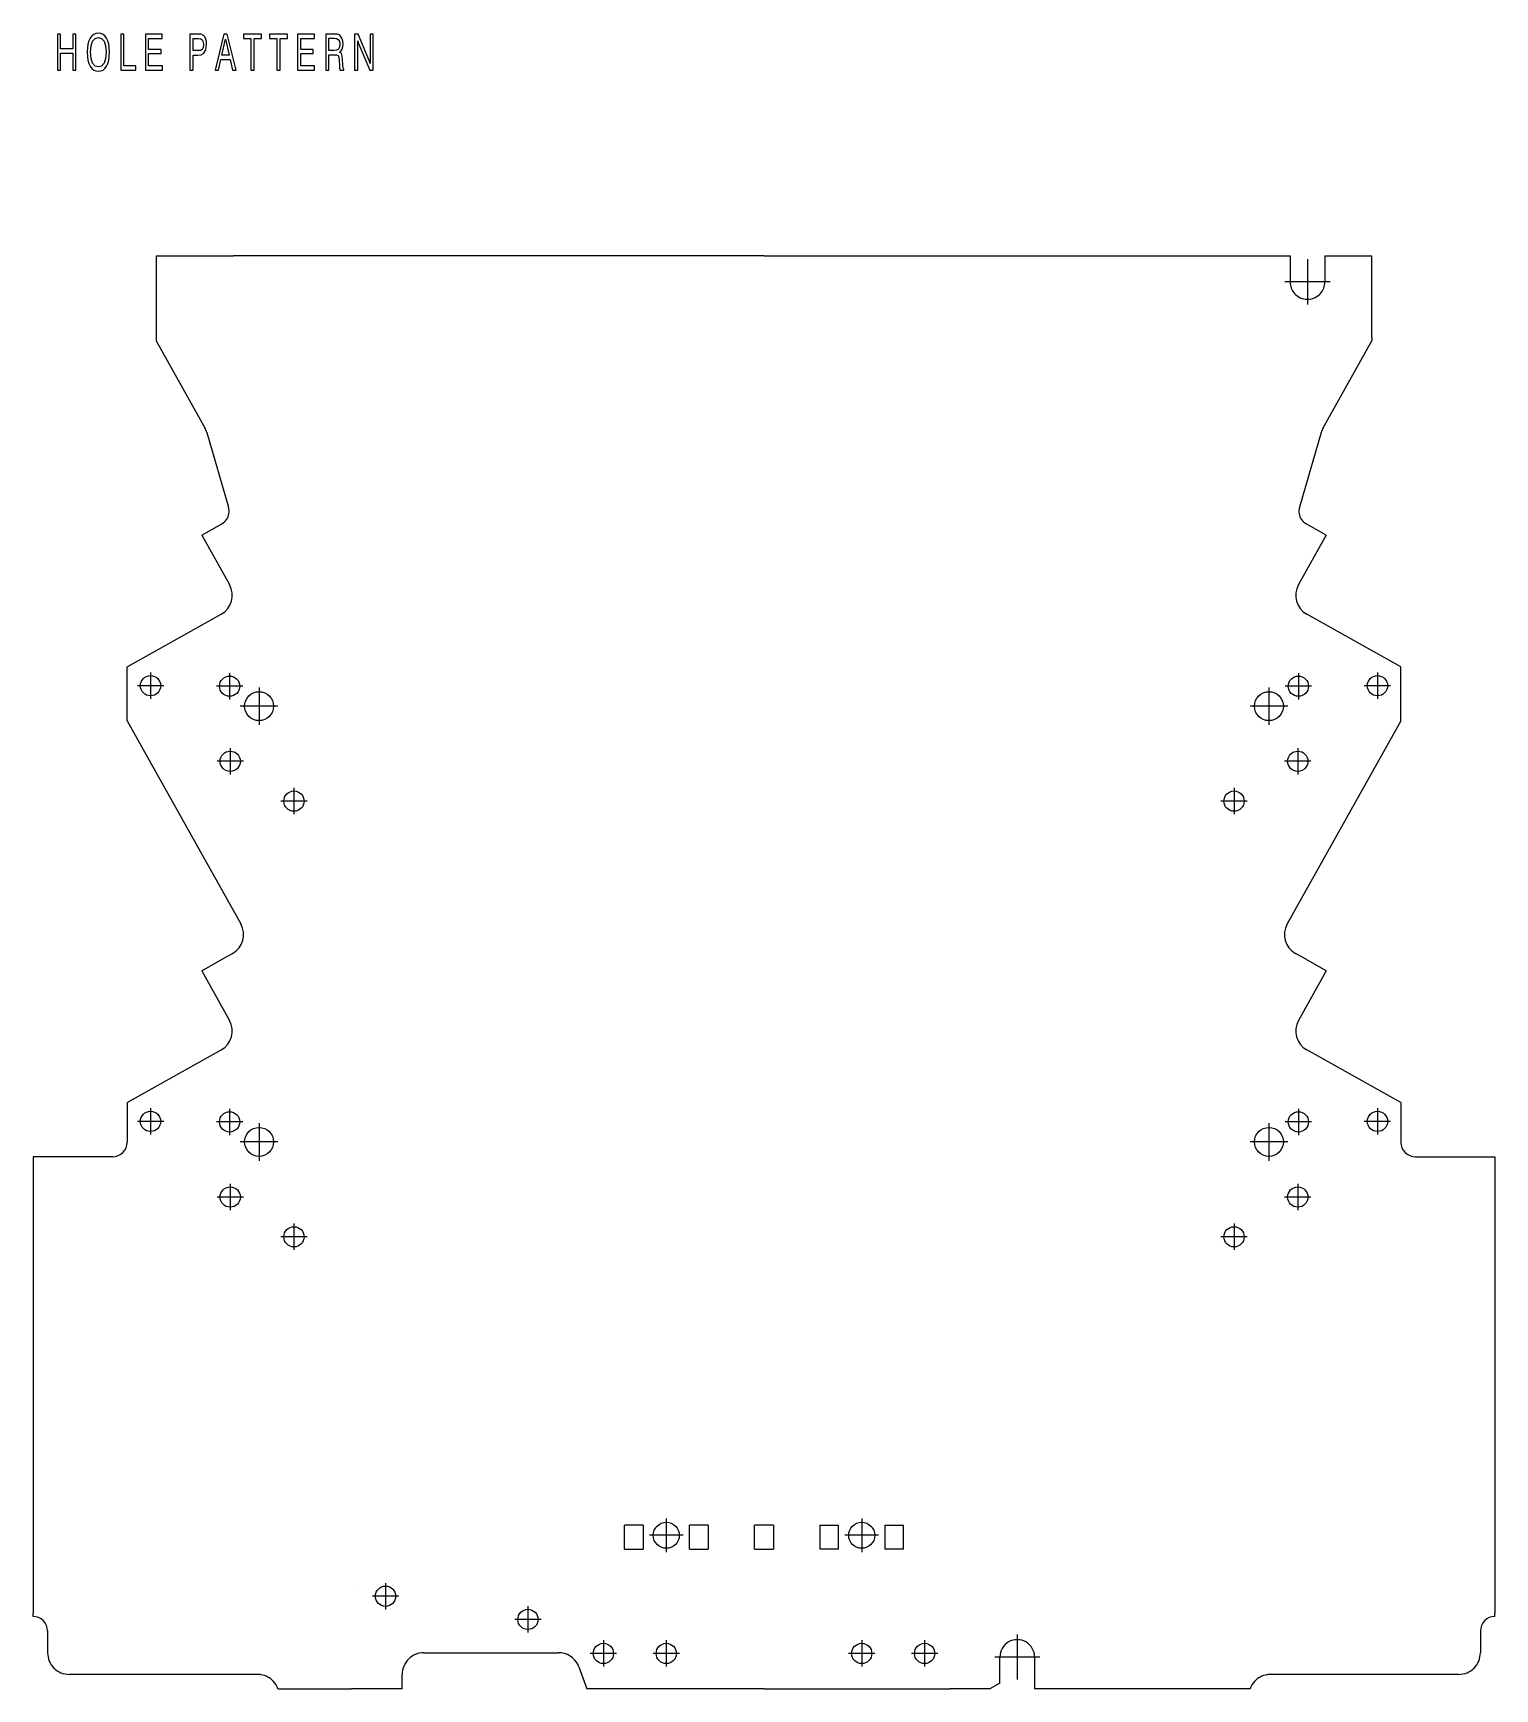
# Model space of a CAD drawing. Extents: x 55 to 156, y 117 to 231.
import ezdxf

# ---------------------------------------------------------------- set-up
doc = ezdxf.new("R2010")
doc.units = 0
doc.linetypes.add('DASHDOT', pattern=[18.5, 12, -3, 0.5, -3])
doc.layers.get('0').update_dxf_attribs({"linetype": 'CONTINUOUS'})

msp = doc.modelspace()

# ---------------------------------------------------------------- linework, layer by layer
at = {"color": 7}
for p, q in [((63.567177, 215.620453), (67.117172, 215.620453)), ((63.567177, 215.620453), (63.567177, 209.970459)), ((67.117172, 215.620453), (68.917175, 215.620453)), ((105.567177, 215.620453), (68.917175, 215.620453)), ((105.567177, 215.620453), (141.917175, 215.620453)), ((141.917175, 215.620453), (141.917175, 213.82045)), ((144.317169, 215.620453), (147.567169, 215.620453)), ((144.317169, 215.620453), (144.317169, 213.82045)), ((147.567169, 209.970459), (147.567169, 215.620453)), ((63.567177, 209.970459), (63.567177, 209.753601)), ((63.567177, 209.753601), (66.9366, 203.737061)), ((144.197754, 203.737061), (147.567169, 209.753601)), ((147.567169, 209.970459), (147.567169, 209.753601)), ((67.067932, 203.423889), (68.573486, 198.258545)), ((144.066422, 203.423889), (142.560867, 198.258545)), ((66.719696, 196.332062), (68.102058, 197.106216)), ((144.414658, 196.332062), (143.032288, 197.106216)), ((66.719696, 196.332062), (68.639175, 192.904572)), ((144.414658, 196.332062), (142.495178, 192.904572)), ((61.567177, 187.224854), (68.06337, 190.862885)), ((149.567169, 187.224854), (143.070984, 190.862885)), ((61.567177, 183.486603), (61.567177, 187.224854)), ((149.567169, 183.486603), (149.567169, 187.224854)), ((61.567177, 183.486603), (61.914505, 182.866409)), ((149.567169, 183.486603), (149.219849, 182.866409)), ((61.914505, 182.866409), (69.42038, 169.463715)), ((149.219849, 182.866409), (141.713974, 169.463715)), ((66.719696, 166.232056), (68.45993, 167.206635)), ((68.45993, 167.206635), (68.844559, 167.422043)), ((142.674423, 167.206635), (142.289795, 167.422043)), ((144.414658, 166.232056), (142.674423, 167.206635)), ((66.719696, 166.232056), (68.639175, 162.804565)), ((144.414658, 166.232056), (142.495178, 162.804565)), ((61.567177, 157.124847), (68.06337, 160.762878)), ((149.567169, 157.124847), (143.070984, 160.762878)), ((61.567177, 157.124847), (61.567177, 154.386612)), ((149.567169, 157.124847), (149.567169, 154.386612)), ((60.567177, 153.386612), (55.067177, 153.386612)), ((55.067177, 153.386612), (55.067177, 125.120453)), ((150.567169, 153.386612), (156.067169, 153.386612)), ((156.067169, 153.386612), (156.067169, 125.120453)), ((97.217178, 127.920456), (95.917175, 127.920456)), ((95.917175, 126.270454), (95.917175, 127.920456)), ((97.217178, 127.920456), (97.217178, 126.270454)), ((101.717178, 127.920456), (100.417175, 127.920456)), ((100.417175, 126.270454), (100.417175, 127.920456)), ((101.717178, 127.920456), (101.717178, 126.270454)), ((106.217178, 127.920456), (104.917175, 127.920456)), ((104.917175, 126.270454), (104.917175, 127.920456)), ((106.217178, 127.920456), (106.217178, 126.270454)), ((109.417175, 127.920456), (110.717178, 127.920456)), ((109.417175, 127.920456), (109.417175, 126.270454)), ((110.717178, 126.270454), (110.717178, 127.920456)), ((113.917175, 127.920456), (115.217178, 127.920456)), ((113.917175, 127.920456), (113.917175, 126.270454)), ((115.217178, 126.270454), (115.217178, 127.920456)), ((95.917175, 126.270454), (97.217178, 126.270454)), ((100.417175, 126.270454), (101.717178, 126.270454)), ((104.917175, 126.270454), (106.217178, 126.270454)), ((110.717178, 126.270454), (109.417175, 126.270454)), ((115.217178, 126.270454), (113.917175, 126.270454)), ((55.067177, 125.120453), (55.067177, 122.620453)), ((156.067169, 125.120453), (156.067169, 122.620453)), ((77.467178, 123.620453), (77.467178, 123.628502)), ((55.067177, 122.620453), (55.067177, 121.85759)), ((156.067169, 122.620453), (156.067169, 121.85759)), ((55.067177, 121.620453), (55.067177, 121.85759)), ((156.067169, 121.620453), (156.067169, 121.85759)), ((56.067177, 120.620453), (56.067177, 119.120453)), ((155.067169, 120.620453), (155.067169, 119.120453)), ((82.067177, 119.120453), (91.067177, 119.120453)), ((91.067177, 119.120453), (91.36718, 119.120453)), ((92.776718, 118.133484), (93.327415, 116.620453)), ((121.867172, 117.020454), (121.867172, 118.82045)), ((124.267181, 118.82045), (124.267181, 116.620453)), ((70.567177, 117.620453), (57.567177, 117.620453)), ((70.822708, 117.598526), (70.786087, 117.620453)), ((80.567177, 116.620453), (80.567177, 117.620453)), ((121.867172, 117.020454), (121.174355, 116.620453)), ((140.311646, 117.598526), (140.348267, 117.620453)), ((153.567169, 117.620453), (140.567169, 117.620453)), ((71.981392, 116.620453), (77.067177, 116.620453)), ((80.567177, 116.620453), (77.067177, 116.620453)), ((105.567177, 116.620453), (93.327415, 116.620453)), ((105.567177, 116.620453), (118.417175, 116.620453)), ((121.174355, 116.620453), (118.417175, 116.620453)), ((134.067169, 116.620453), (124.267181, 116.620453)), ((139.152954, 116.620453), (134.067169, 116.620453))]:
    msp.add_line(p, q, dxfattribs=at)
at = {"color": 7, "linetype": 'DASHDOT'}
for p, q in [((143.117172, 215.380463), (143.117172, 212.260452)), ((144.677185, 213.82045), (141.557175, 213.82045)), ((63.180927, 186.836151), (63.180927, 185.016144)), ((68.644562, 186.801361), (68.644562, 184.981354)), ((142.489792, 186.801361), (142.489792, 184.981354)), ((147.95343, 186.836151), (147.95343, 185.016144)), ((64.090927, 185.926147), (62.270927, 185.926147)), ((69.554565, 185.891357), (67.734558, 185.891357)), ((70.679276, 185.809357), (70.679276, 183.209351)), ((140.455078, 185.809357), (140.455078, 183.209351)), ((143.399796, 185.891357), (141.579788, 185.891357)), ((148.863434, 185.926147), (147.043427, 185.926147)), ((71.979279, 184.509338), (69.379272, 184.509338)), ((141.755081, 184.509338), (139.155075, 184.509338)), ((68.686554, 181.609955), (68.686554, 179.789948)), ((142.4478, 181.609955), (142.4478, 179.789948)), ((69.59655, 180.699951), (67.77655, 180.699951)), ((143.357803, 180.699951), (141.537811, 180.699951)), ((73.091019, 178.861633), (73.091019, 177.041641)), ((138.043335, 178.861633), (138.043335, 177.041641)), ((74.001015, 177.951645), (72.181015, 177.951645)), ((138.953339, 177.951645), (137.133331, 177.951645)), ((63.180927, 156.736145), (63.180927, 154.916138)), ((147.95343, 156.736145), (147.95343, 154.916138)), ((64.090927, 155.826141), (62.270927, 155.826141)), ((69.554565, 155.791351), (67.734558, 155.791351)), ((68.644562, 156.701355), (68.644562, 154.881348)), ((70.679276, 155.709351), (70.679276, 153.109344)), ((140.455078, 155.709351), (140.455078, 153.109344)), ((143.399796, 155.791351), (141.579788, 155.791351)), ((142.489792, 156.701355), (142.489792, 154.881348)), ((148.863434, 155.826141), (147.043427, 155.826141)), ((71.979279, 154.409348), (69.379272, 154.409348)), ((141.755081, 154.409348), (139.155075, 154.409348)), ((68.686554, 151.509949), (68.686554, 149.689941)), ((142.4478, 151.509949), (142.4478, 149.689941)), ((69.59655, 150.599945), (67.77655, 150.599945)), ((143.357803, 150.599945), (141.537811, 150.599945)), ((73.091019, 148.761642), (73.091019, 146.941635)), ((138.043335, 148.761642), (138.043335, 146.941635)), ((74.001015, 147.851639), (72.181015, 147.851639)), ((138.953339, 147.851639), (137.133331, 147.851639)), ((98.817177, 128.400452), (98.817177, 126.060455)), ((112.317177, 128.400452), (112.317177, 126.060455)), ((99.987175, 127.230453), (97.647179, 127.230453)), ((113.487175, 127.230453), (111.147179, 127.230453)), ((79.417175, 123.93045), (79.417175, 122.110451)), ((80.327179, 123.020454), (78.507179, 123.020454)), ((90.167175, 121.420456), (88.347176, 121.420456)), ((89.257179, 122.330452), (89.257179, 120.510452)), ((123.067177, 120.380455), (123.067177, 117.260452)), ((95.377174, 119.07045), (93.557175, 119.07045)), ((94.467178, 119.980453), (94.467178, 118.160454)), ((99.727173, 119.07045), (97.907181, 119.07045)), ((98.817177, 119.980453), (98.817177, 118.160454)), ((113.227173, 119.07045), (111.407181, 119.07045)), ((112.317177, 119.980453), (112.317177, 118.160454)), ((117.577179, 119.07045), (115.757179, 119.07045)), ((116.667175, 119.980453), (116.667175, 118.160454)), ((124.627174, 118.82045), (121.507179, 118.82045))]:
    msp.add_line(p, q, dxfattribs=at)
at = {"color": 7}
for points in [[(56.741203, 228.44104), (56.962692, 228.44104), (56.962692, 229.612808), (57.805702, 229.612808), (57.805702, 228.44104), (58.027191, 228.44104), (58.027191, 230.94104), (57.805702, 230.94104), (57.805702, 229.915314), (56.962692, 229.915314), (56.962692, 230.94104), (56.741203, 230.94104)], [(58.80518, 229.689301), (58.816483, 229.390274), (58.857162, 229.129501), (58.922707, 228.903488), (59.010849, 228.715729), (59.121593, 228.566208), (59.252678, 228.45842), (59.404102, 228.395844), (59.575871, 228.371506), (59.745377, 228.395844), (59.896801, 228.45842), (60.027885, 228.566208), (60.13863, 228.715729), (60.226772, 228.903488), (60.290054, 229.129501), (60.328476, 229.390274), (60.344299, 229.689301), (60.330738, 229.984848), (60.290054, 230.245636), (60.224514, 230.471634), (60.13863, 230.659393), (60.027885, 230.808914), (59.896801, 230.916702), (59.745377, 230.982758), (59.575871, 231.007111), (59.404102, 230.982758), (59.252678, 230.916702), (59.121593, 230.808914), (59.010849, 230.659393), (58.922707, 230.471634), (58.857162, 230.245636), (58.816483, 229.984848)], [(59.033451, 229.689301), (59.069611, 230.120453), (59.178093, 230.443817), (59.349861, 230.642014), (59.575871, 230.711548), (59.799618, 230.642014), (59.971382, 230.443817), (60.077606, 230.120453), (60.116028, 229.689301), (60.077606, 229.254669), (59.971382, 228.931305), (59.799618, 228.733109), (59.575871, 228.667053), (59.349861, 228.733109), (59.178093, 228.931305), (59.069611, 229.254669)], [(61.122288, 228.44104), (62.155148, 228.44104), (62.155148, 228.757446), (61.346035, 228.757446), (61.346035, 230.94104), (61.122288, 230.94104)], [(62.831432, 228.44104), (64.008934, 228.44104), (64.008934, 228.753967), (63.050659, 228.753967), (63.050659, 229.591949), (63.918533, 229.591949), (63.918533, 229.884018), (63.050659, 229.884018), (63.050659, 230.631577), (63.990856, 230.631577), (63.990856, 230.94104), (62.831432, 230.94104)], [(65.89489, 228.44104), (66.116379, 228.44104), (66.116379, 229.494583), (66.450867, 229.494583), (66.672356, 229.508499), (66.848648, 229.595428), (67.002327, 229.845764), (67.056572, 230.217819), (67.040749, 230.422958), (67.002327, 230.600296), (66.93679, 230.742844), (66.850906, 230.847153), (66.683655, 230.92366), (66.493813, 230.94104), (65.89489, 230.94104)], [(66.116379, 229.797089), (66.116379, 230.635056), (66.502853, 230.635056), (66.649757, 230.610718), (66.751457, 230.541183), (66.812485, 230.412521), (66.832825, 230.217819), (66.812485, 230.012665), (66.749199, 229.884018), (66.640717, 229.814468), (66.48703, 229.797089)], [(67.637932, 228.44104), (67.866203, 228.44104), (68.04023, 229.188599), (68.679832, 229.188599), (68.851601, 228.44104), (69.091171, 228.44104), (68.485466, 230.94104), (68.241379, 230.94104)], [(68.108032, 229.480682), (68.363419, 230.582901), (68.614288, 229.480682)], [(70.117767, 228.44104), (70.339256, 228.44104), (70.339256, 230.638535), (70.852295, 230.638535), (70.852295, 230.94104), (69.604729, 230.94104), (69.604729, 230.638535), (70.117767, 230.638535)], [(71.908272, 228.44104), (72.129761, 228.44104), (72.129761, 230.638535), (72.642799, 230.638535), (72.642799, 230.94104), (71.395233, 230.94104), (71.395233, 230.638535), (71.908272, 230.638535)], [(73.339432, 228.44104), (74.516937, 228.44104), (74.516937, 228.753967), (73.558655, 228.753967), (73.558655, 229.591949), (74.426529, 229.591949), (74.426529, 229.884018), (73.558655, 229.884018), (73.558655, 230.631577), (74.498856, 230.631577), (74.498856, 230.94104), (73.339432, 230.94104)], [(75.283623, 230.94104), (75.283623, 228.44104), (75.502853, 228.44104), (75.502853, 229.511978), (75.85994, 229.511978), (76.031708, 229.501541), (76.137932, 229.449387), (76.196701, 229.331161), (76.221558, 229.112106), (76.235115, 228.785263), (76.246414, 228.587082), (76.278061, 228.44104), (76.533447, 228.44104), (76.533447, 228.510574), (76.479202, 228.61142), (76.458862, 228.802658), (76.440781, 229.212952), (76.424965, 229.386795), (76.395584, 229.5224), (76.341339, 229.616287), (76.255463, 229.678864), (76.35038, 229.772751), (76.420441, 229.901398), (76.463387, 230.057861), (76.479202, 230.2491), (76.463387, 230.443817), (76.424965, 230.614197), (76.26902, 230.854111), (76.104034, 230.927139), (75.914185, 230.94104)], [(75.500595, 230.648972), (75.878021, 230.648972), (76.03849, 230.631577), (76.156013, 230.569), (76.226074, 230.447296), (76.250938, 230.242157), (76.226074, 230.03006), (76.158279, 229.894455), (76.040749, 229.821426), (75.878021, 229.800568), (75.500595, 229.800568)], [(77.282059, 228.44104), (77.492249, 228.44104), (77.492249, 230.468155), (77.553268, 230.283875), (78.328476, 228.44104), (78.568047, 228.44104), (78.568047, 230.94104), (78.357857, 230.94104), (78.357857, 228.913925), (78.283272, 229.126022), (77.523888, 230.94104), (77.282059, 230.94104)]]:
    msp.add_lwpolyline(points, close=True, dxfattribs=at)
for centre, radius in [((63.180927, 185.926147), 0.7), ((68.644562, 185.891357), 0.7), ((142.489792, 185.891357), 0.7), ((147.95343, 185.926147), 0.7), ((70.679276, 184.509338), 1), ((140.455078, 184.509338), 1), ((68.686554, 180.699951), 0.7), ((142.4478, 180.699951), 0.7), ((73.091019, 177.951645), 0.7), ((138.043335, 177.951645), 0.7), ((63.180927, 155.826141), 0.7), ((68.644562, 155.791351), 0.7), ((142.489792, 155.791351), 0.7), ((147.95343, 155.826141), 0.7), ((70.679276, 154.409348), 1), ((140.455078, 154.409348), 1), ((68.686554, 150.599945), 0.7), ((142.4478, 150.599945), 0.7), ((73.091019, 147.851639), 0.7), ((138.043335, 147.851639), 0.7), ((98.817177, 127.230453), 0.9), ((112.317177, 127.230453), 0.9), ((79.417175, 123.020454), 0.7), ((89.257179, 121.420456), 0.7), ((94.467178, 119.07045), 0.7), ((98.817177, 119.07045), 0.7), ((112.317177, 119.07045), 0.7), ((116.667175, 119.07045), 0.7)]:
    msp.add_circle(centre, radius, dxfattribs=at)
for centre, radius, start, end in [((143.117172, 213.82045), 1.2, 180.000005, 221.409615), ((143.117172, 213.82045), 1.2, 221.409615, 318.59038), ((143.117172, 213.82045), 1.2, 318.59038, 0), ((65.627853, 203.00415), 1.5, 16.25, 29.249998), ((145.5065, 203.00415), 1.5, 150.750007, 163.750001), ((67.613434, 197.978714), 1, 324.605748, 16.25), ((143.52092, 197.978714), 1, 163.750001, 215.394254), ((67.613434, 197.978714), 1, 299.250003, 324.605748), ((143.52092, 197.978714), 1, 215.394254, 240.750006), ((67.330429, 192.171631), 1.5, 299.250003, 29.249998), ((143.803925, 192.171631), 1.5, 150.750007, 240.750006), ((68.111633, 168.730774), 1.5, 299.250003, 29.249998), ((143.02272, 168.730774), 1.5, 150.750007, 240.750006), ((67.330429, 162.071625), 1.5, 299.250003, 29.249998), ((143.803925, 162.071625), 1.5, 150.750007, 240.750006), ((60.567177, 154.386612), 1, 269.999997, 360), ((150.567169, 154.386612), 1, 179.999995, 269.999997), ((55.067177, 120.620453), 1, 0, 90.000003), ((156.067169, 120.620453), 1, 90.000003, 179.999995), ((57.567177, 119.120453), 1.5, 179.999995, 269.999997), ((82.067177, 117.620453), 1.5, 90.000003, 180.000005), ((91.36718, 117.620453), 1.5, 25.841934, 90.000003), ((123.067177, 118.82045), 1.2, 0, 180.000005), ((153.567169, 119.120453), 1.5, 269.999997, 360), ((91.36718, 117.620453), 1.5, 20.000001, 25.841934), ((70.567177, 116.120453), 1.5, 80.191455, 90.000003), ((70.567177, 116.120453), 1.5, 42.833428, 80.191455), ((70.567177, 116.120453), 1.5, 19.471222, 42.833428), ((140.567169, 116.120453), 1.5, 137.166577, 160.528775), ((140.567169, 116.120453), 1.5, 99.808543, 137.166577), ((140.567169, 116.120453), 1.5, 90.000003, 99.808543)]:
    msp.add_arc(centre, radius, start, end, dxfattribs=at)

doc.saveas('drawing.dxf')
